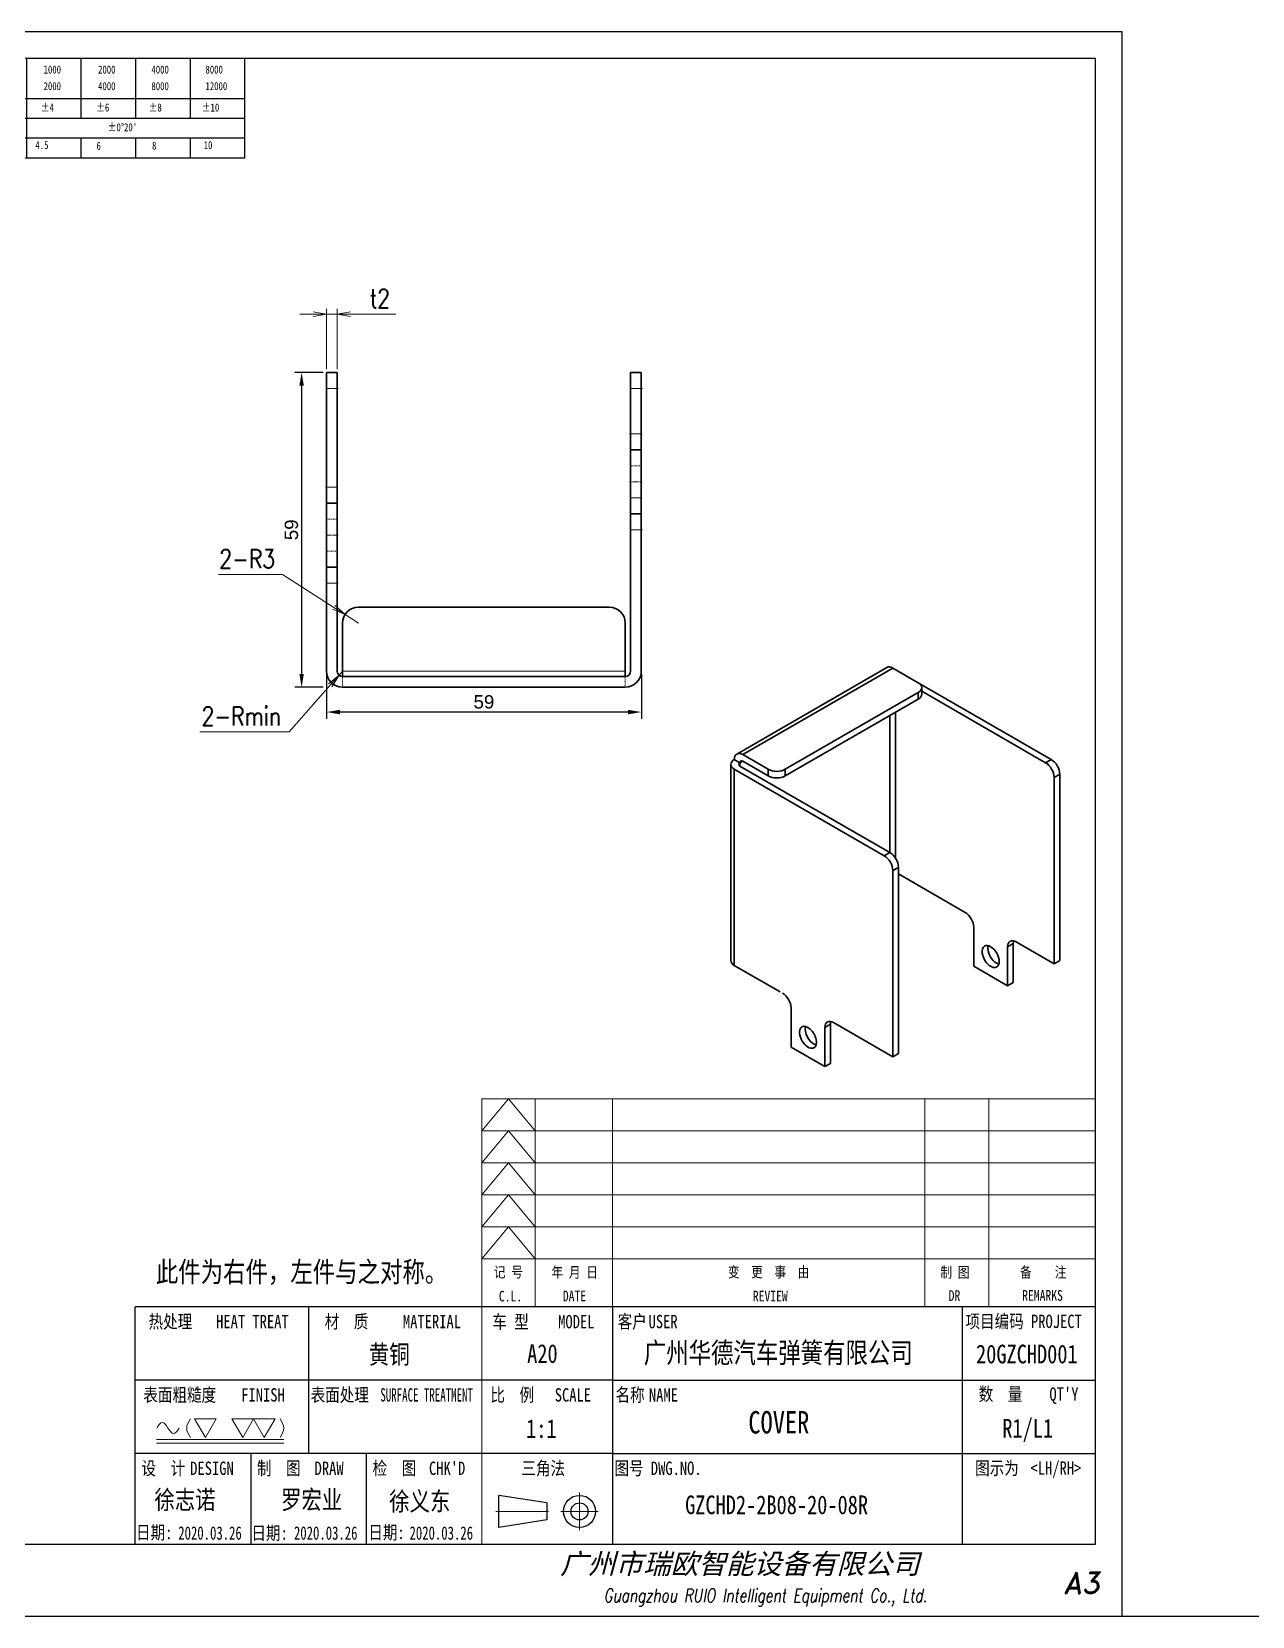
# Model space of a CAD drawing. Header units: millimetres. Extents: x 1201 to 11615, y -7347 to 2683.
# Drawn here: x 10251.7 to 10480.5, y 1515.7 to 1812.7 of the extents above; entities that cross this region are included whole.
import ezdxf
from ezdxf.enums import TextEntityAlignment as Align

# ---------------------------------------------------------------- set-up
doc = ezdxf.new("R2010")
doc.units = ezdxf.units.MM
for name, pattern in [('AM_ISO02W050x2', [3.75, 3, -0.75]), ('AM_ISO08W050x2', [9, 6, -0.75, 1.5, -0.75]), ('CENTER', [2, 1.25, -0.25, 0.25, -0.25])]:
    doc.linetypes.add(name, pattern=pattern)
for name, color, linetype, lineweight in [('CENTER', 2, 'AM_ISO08W050x2', 15), ('DIM', 3, 'Continuous', 20), ('DRAWING', 7, 'Continuous', 35), ('HIDDEN', 1, 'AM_ISO02W050x2', 18), ('图框', 7, 'Continuous', 15)]:
    doc.layers.add(name, color=color, linetype=linetype, lineweight=lineweight)
doc.layers.add('图\\M+19E79\\M+195B6\\M+18E9A', color=7, linetype='Continuous')
doc.styles.add('DIM', font='romans.shx', dxfattribs={"width": 0.8, "bigfont": 'bigfont.shx'})
doc.styles.get("Standard").update_dxf_attribs({"font": 'arial.ttf'})
doc.styles.add('STYLE1', font='')
doc.styles.add('国标', font='simfang.ttf', dxfattribs={"width": 0.8})
doc.styles.add('标题\\M+18E9A', font='romand.shx', dxfattribs={"oblique": 10, "bigfont": 'bigfont.shx'})
doc.styles.get('STYLE1').set_extended_font_data('SimSun')
doc.dimstyles.new('ISO-25', dxfattribs={"dimtxt": 2.5, "dimasz": 2.5, "dimexe": 1.25, "dimexo": 0.625, "dimtad": 1, "dimtxsty": 'Standard', "dimcen": 2.5, "dimadec": 0, "dimazin": 0, "dimtfac": 1, "dimtmove": 0, "dimatfit": 3, "dimfxl": 0, "dimarcsym": 0})
doc.dimstyles.new('YH 1-1$0', dxfattribs={"dimtxt": 3.5, "dimasz": 2.5, "dimexe": 1, "dimexo": 0.625, "dimgap": 1.2, "dimtad": 1, "dimzin": 9, "dimdsep": 46, "dimtxsty": 'DIM', "dimblk": 'OPEN', "dimcen": 0, "dimclrd": 8, "dimclre": 8, "dimclrt": 2, "dimazin": 2, "dimtfac": 0.5, "dimtmove": 0, "dimatfit": 3, "dimldrblk": 'OPEN', "dimfxl": 0, "dimtolj": 1, "dimlwd": 13, "dimlwe": 13, "dimarcsym": 0})
doc.dimstyles.new('YH 1-1$4', dxfattribs={"dimtxt": 3.5, "dimasz": 2.5, "dimexe": 1, "dimexo": 0.625, "dimgap": 1.2, "dimtad": 1, "dimtoh": 1, "dimzin": 9, "dimdsep": 46, "dimtxsty": 'DIM', "dimblk": 'OPEN', "dimcen": 0, "dimclrd": 8, "dimclre": 8, "dimclrt": 2, "dimazin": 2, "dimtfac": 0.5, "dimtmove": 0, "dimatfit": 3, "dimldrblk": 'OPEN', "dimfxl": 0, "dimtolj": 1, "dimlwd": 13, "dimlwe": 13, "dimarcsym": 0})

# ---------------------------------------------------------------- blocks, each defined once
blk = doc.blocks.new('GZDEH零件A3图框V01版')
at = {"color": 1, "linetype": 'CENTER', "lineweight": 5, "ltscale": 16.256}
for p, q in [((3175.79, -1823.28), (3175.79, -1830.32)), ((3179.31, -1826.8), (3172.27, -1826.8))]:
    blk.add_line(p, q, dxfattribs=at)
at = {"color": 2, "linetype": 'ByBlock', "lineweight": 30}
for p, q in [((3169.66, -1825.2), (3160.66, -1823.8)), ((3160.66, -1829.8), (3160.66, -1823.8)), ((3169.66, -1825.2), (3169.66, -1828.4)), ((3169.66, -1828.4), (3160.66, -1829.8))]:
    blk.add_line(p, q, dxfattribs=at)
at = {"color": 1, "linetype": 'CENTER', "lineweight": 5, "ltscale": 9.144}
blk.add_line((3169.96, -1826.8), (3160.14, -1826.8), dxfattribs=at)
at = {"color": 2, "linetype": 'ByBlock', "lineweight": 30}
for radius in [3, 1.6]:
    blk.add_circle((3175.79, -1826.8), radius, dxfattribs=at)
at = {"layer": 'Defpoints', "linetype": 'Continuous'}
for p, q in [((2857.49, -1549.46), (2857.49, -1846.46)), ((3277.49, -1549.46), (2857.49, -1549.46)), ((3277.49, -1846.46), (3277.49, -1549.46)), ((2857.49, -1846.46), (3277.49, -1846.46))]:
    blk.add_line(p, q, dxfattribs=at)
at = {"layer": '图\\M+19E79\\M+195B6\\M+18E9A', "linetype": 'Continuous', "lineweight": 30}
for p, q in [((2882.49, -1554.46), (2882.49, -1832.96)), ((3272.49, -1554.46), (2882.49, -1554.46)), ((3272.49, -1832.96), (3272.49, -1554.46)), ((2882.49, -1832.96), (3272.49, -1832.96))]:
    blk.add_line(p, q, dxfattribs=at)
at = {"layer": '图\\M+19E79\\M+195B6\\M+18E9A', "color": 9}
for p, q in [((2882.49, -1554.46), (2899.37, -1562.92)), ((2899.37, -1581.67), (2899.37, -1554.46)), ((2990.09, -1581.67), (2990.09, -1554.46)), ((2996.09, -1573.08), (2996.09, -1554.46)), ((3021.09, -1561.98), (3021.09, -1554.46)), ((3031.31, -1561.98), (3031.31, -1554.46)), ((3041.53, -1561.98), (3041.53, -1554.46)), ((3051.75, -1561.98), (3051.75, -1554.46)), ((3061.98, -1561.98), (3061.98, -1554.46)), ((3072.2, -1561.98), (3072.2, -1554.46)), ((3082.42, -1561.98), (3082.42, -1554.46)), ((3092.64, -1561.98), (3092.64, -1554.46)), ((3102.86, -1561.98), (3102.86, -1554.46)), ((3113.09, -1573.08), (3113.09, -1554.46)), ((2899.37, -1558.24), (2990.09, -1558.24)), ((2909.45, -1574.17), (2909.45, -1558.24)), ((2919.53, -1574.17), (2919.53, -1558.24)), ((2929.61, -1574.17), (2929.61, -1558.24)), ((2939.69, -1577.92), (2939.69, -1558.24)), ((2952.29, -1581.67), (2952.29, -1558.24)), ((2964.89, -1581.67), (2964.89, -1558.24)), ((2977.49, -1581.67), (2977.49, -1558.24)), ((2996.09, -1561.98), (3113.09, -1561.98)), ((3021.09, -1573.08), (3021.09, -1561.98)), ((3041.53, -1565.68), (3041.53, -1561.98)), ((3061.98, -1573.08), (3061.98, -1561.98)), ((3072.2, -1573.08), (3072.2, -1561.98)), ((3082.42, -1565.68), (3082.42, -1561.98)), ((3092.64, -1565.68), (3092.64, -1561.98)), ((3102.86, -1565.68), (3102.86, -1561.98)), ((2882.49, -1562.92), (2990.09, -1562.92)), ((2882.49, -1566.67), (2990.09, -1566.67)), ((2996.09, -1565.68), (3113.09, -1565.68)), ((3015.75, -1568.51), (3018.15, -1566.66)), ((2882.49, -1570.42), (2990.09, -1570.42)), ((2886.92, -1574.12), (2886.92, -1570.42)), ((2893.91, -1574.12), (2893.91, -1570.42)), ((2996.09, -1569.38), (3113.09, -1569.38)), ((3004.42, -1573.08), (3004.42, -1569.38)), ((3006.97, -1572.12), (3007.45, -1570.33)), ((3007.45, -1570.33), (3009.86, -1570.33)), ((3009.39, -1572.12), (3009.86, -1570.33)), ((3012.75, -1573.08), (3012.75, -1569.38)), ((3015.75, -1568.51), (3018.15, -1568.51)), ((3015.81, -1572.12), (3017.15, -1570.26)), ((3016.89, -1572.12), (3018.23, -1570.26)), ((3051.75, -1573.08), (3051.75, -1569.38)), ((3082.42, -1573.08), (3082.42, -1569.48)), ((3092.64, -1573.08), (3092.64, -1569.38)), ((3102.86, -1573.08), (3102.86, -1569.38)), ((2883.43, -1572.27), (2885.49, -1572.27)), ((2888.59, -1573.16), (2889.07, -1571.37)), ((2888.59, -1573.16), (2891, -1573.16)), ((2889.07, -1571.37), (2891.48, -1571.37)), ((2891, -1573.16), (2891.48, -1571.37)), ((2895.52, -1573.16), (2896.85, -1571.3)), ((2896.6, -1573.16), (2897.94, -1571.3)), ((2990.09, -1573.08), (3113.09, -1573.08)), ((2999.26, -1571.23), (3001.32, -1571.23)), ((3006.97, -1572.12), (3009.39, -1572.12)), ((3012.75, -1573.33), (3012.75, -1573.08)), ((2882.49, -1574.17), (2990.09, -1574.17)), ((2895.42, -1577.05), (2897.81, -1577.05)), ((2896.58, -1577.05), (2896.58, -1575.28)), ((2882.49, -1577.92), (2990.09, -1577.92)), ((2894.79, -1579.77), (2897.77, -1579.77)), ((2895.57, -1579.17), (2896.92, -1579.17)), ((2882.49, -1581.67), (2990.09, -1581.67)), ((2895.57, -1580.37), (2896.93, -1580.37)), ((3272.49, -1788.46), (3092.49, -1788.46)), ((3124.99, -1788.46), (3124.99, -1815.96)), ((3181.99, -1788.46), (3181.99, -1832.96)), ((3247.49, -1788.46), (3247.49, -1832.96)), ((3181.99, -1802.21), (3092.49, -1802.21)), ((3181.99, -1802.21), (3272.49, -1802.21)), ((3181.99, -1815.96), (3092.49, -1815.96)), ((3114.17, -1815.96), (3114.17, -1832.96)), ((3114.17, -1815.96), (3114.17, -1832.96)), ((3135.83, -1815.96), (3135.83, -1832.96)), ((3135.83, -1815.96), (3135.83, -1832.96)), ((3181.99, -1815.96), (3272.49, -1815.96))]:
    blk.add_line(p, q, dxfattribs=at)
at = {"layer": '图\\M+19E79\\M+195B6\\M+18E9A', "color": 7}
blk.add_line((3272.49, -1788.46), (3092.49, -1788.46), dxfattribs=at)
at = {"layer": '图\\M+19E79\\M+195B6\\M+18E9A', "color": 9, "linetype": 'Continuous'}
blk.add_line((3092.49, -1832.96), (3092.49, -1788.46), dxfattribs=at)
at = {"layer": '图框', "color": 7}
for p, q in [((3157.49, -1749.46), (3272.49, -1749.46)), ((3157.49, -1832.96), (3157.49, -1749.46))]:
    blk.add_line(p, q, dxfattribs=at)
at = {"layer": '图框', "color": 9}
for p, q in [((3157.49, -1755.46), (3162.49, -1749.46)), ((3162.49, -1749.46), (3167.49, -1755.46)), ((3167.49, -1788.46), (3167.49, -1749.46)), ((3240.49, -1788.46), (3240.49, -1749.46)), ((3252.49, -1749.46), (3252.49, -1788.46)), ((3157.49, -1755.46), (3272.49, -1755.46)), ((3157.49, -1761.46), (3162.49, -1755.46)), ((3162.49, -1755.46), (3167.49, -1761.46)), ((3157.49, -1761.46), (3272.49, -1761.46)), ((3157.49, -1767.46), (3162.49, -1761.46)), ((3162.49, -1761.46), (3167.49, -1767.46)), ((3157.49, -1767.46), (3272.49, -1767.46)), ((3157.49, -1773.46), (3162.49, -1767.46)), ((3162.49, -1767.46), (3167.49, -1773.46)), ((3157.49, -1773.46), (3272.49, -1773.46)), ((3157.49, -1779.46), (3162.49, -1773.46)), ((3162.49, -1773.46), (3167.49, -1779.46)), ((3157.49, -1779.46), (3272.49, -1779.46))]:
    blk.add_line(p, q, dxfattribs=at)
at = {"layer": '图框', "color": 9, "linetype": 'Continuous'}
blk.add_line((3181.99, -1749.46), (3181.99, -1832.96), dxfattribs=at)
at = {"layer": '图\\M+19E79\\M+195B6\\M+18E9A', "color": 9, "style": '国标'}
for s, height, width, p in [('基本尺寸', 2, 0.8, (2890.33, -1557.58)), ('未注公差尺寸的极限偏差', 2, 0.8, (2925.81, -1557.44)), ('<GB/T1804>', 2, 0.8, (2975.78, -1557.27)), ('以上', 1.5, 0.8, (3016.64, -1557.33)), ('0.5', 1.5, 0.8, (3025.49, -1557.3)), ('6', 1.5, 0.8, (3036.45, -1557.34)), ('30', 1.5, 0.8, (3045.69, -1557.31)), ('120', 1.5, 0.8, (3055.91, -1557.31)), ('400', 1.5, 0.8, (3065.46, -1557.31)), ('1000', 1.5, 0.8, (3075.36, -1557.31)), ('2000', 1.5, 0.8, (3085.57, -1557.31)), ('4000', 1.5, 0.8, (3095.57, -1557.31)), ('8000', 1.5, 0.8, (3105.7, -1557.31)), ('30', 1.2, 0.8, (2930.04, -1560.11)), ('基本尺寸', 2, 0.8, (3000.6, -1559.1)), ('以下', 1.5, 0.8, (3016.58, -1560.43)), ('6', 1.5, 0.8, (3025.49, -1560.38)), ('30', 1.5, 0.8, (3036.31, -1560.39)), ('120', 1.5, 0.8, (3045.69, -1560.41)), ('400', 1.5, 0.8, (3055.91, -1560.41)), ('1000', 1.5, 0.8, (3065.46, -1560.41)), ('2000', 1.5, 0.8, (3075.36, -1560.41)), ('4000', 1.5, 0.8, (3085.57, -1560.41)), ('8000', 1.5, 0.8, (3095.57, -1560.41)), ('12000', 1.5, 0.8, (3105.7, -1560.41)), ('金   属', 2, 0.8, (2886.82, -1565.98)), ('±0.1', 1.5, 0.8, (2901.27, -1566.23)), ('±0.1', 1.5, 0.8, (2911.35, -1566.23)), ('±0.2', 1.5, 0.8, (2921.43, -1566.23)), ('±0.3', 1.5, 0.8, (2931.51, -1566.23)), ('±0.5', 1.5, 0.8, (2941.59, -1566.23)), ('±0.8', 1.5, 0.8, (2954.19, -1566.23)), ('±1.2', 1.5, 0.8, (2967.51, -1566.23)), ('±2', 1.5, 0.8, (2981.58, -1566.23)), ('偏    差', 2, 0.8, (3000.6, -1565.04)), ('±1', 1.5, 0.8, (3029.16, -1564.42)), ('±2', 1.5, 0.8, (3049.61, -1564.42)), ('±3', 1.5, 0.8, (3065.3, -1564.42)), ('±4', 1.5, 0.8, (3074.85, -1564.42)), ('±6', 1.5, 0.8, (3085.22, -1564.42)), ('±8', 1.5, 0.8, (3095.06, -1564.42)), ('±10', 1.5, 0.8, (3105.02, -1564.42)), ('非 金 属', 2, 0.8, (2886.02, -1569.65)), ('±0.3', 1.5, 0.8, (2921.43, -1569.77)), ('±0.4', 1.5, 0.8, (2931.51, -1569.71)), ('±0.6', 1.5, 0.8, (2941.59, -1569.71)), ('±0.9', 1.5, 0.8, (2954.19, -1569.68)), ('±1.3', 1.5, 0.8, (2967.51, -1569.62)), ('±2.5', 1.5, 0.8, (2981.58, -1569.61)), ('角    度', 2, 0.8, (3000.6, -1568.74)), ("±0%%D45'", 1.5, 0.8, (3037.06, -1568.12)), ("±0%%D30'", 1.5, 0.8, (3062.98, -1568.12)), ("±0%%D20'", 1.5, 0.8, (3087.38, -1568.12)), ('---', 1.5, 0.8, (2901.27, -1569.65)), ('±0.2', 1.5, 0.8, (2911.35, -1569.92)), ('1', 1.5, 0.8, (3034.69, -1571.43)), ('1.5', 1.5, 0.8, (3053.59, -1571.46)), ('3', 1.5, 0.8, (3065.05, -1571.53)), ('4.5', 1.5, 0.8, (3073.82, -1571.46)), ('6', 1.5, 0.8, (3085.28, -1571.6)), ('8', 1.5, 0.8, (3095.68, -1571.56)), ('10', 1.5, 0.8, (3105.36, -1571.47)), ('0.1', 1.5, 0.8, (2921.43, -1573.34)), ('0.2', 1.5, 0.8, (2931.51, -1573.33)), ('0.4', 1.5, 0.8, (2941.59, -1573.33)), ('0.6', 1.5, 0.8, (2954.19, -1573.35)), ('0.8', 1.5, 0.8, (2967.51, -1573.33)), ('1.5', 1.5, 0.8, (2981.58, -1573.34)), ('0.6', 1.5, 0.8, (2941.59, -1577.14)), ('0.8', 1.5, 0.8, (2954.19, -1577.17)), ('1', 1.5, 0.8, (2967.51, -1577.12)), ('2', 1.5, 0.8, (2981.58, -1577.26)), ('0.8', 1.5, 0.8, (2954.19, -1580.87)), ('1', 1.5, 0.8, (2967.59, -1580.86)), ('2', 1.5, 0.8, (2981.62, -1580.89)), ('热处理', 2.5, 0.8, (3095.03, -1792.46)), ('材  质', 2.5, 0.8, (3128.04, -1792.46)), ('项目编码 PROJECT', 2.5, 0.8, (3248.13, -1792.43)), ('表面粗糙度', 2.5, 0.8, (3094.05, -1806.21)), ('表面处理', 2.5, 0.8, (3125.41, -1806.21)), ('SURFACE TREATMENT', 2.5, 0.6, (3138.47, -1806.21)), ('比  例\u3000', 2.5, 0.8, (3159.1, -1806.21)), ('SCALE', 2.5, 0.8, (3171.15, -1806.21)), ('名称\u3000', 2.5, 0.8, (3182.54, -1806.21)), ('NAME', 2.5, 0.8, (3188.8, -1806.21)), ('数  量', 2.5, 0.8, (3250.61, -1806.05)), ("QT'Y ", 2.5, 0.8, (3263.86, -1806.05)), (' DESIGN', 2.5, 0.8, (3101.47, -1819.96)), (' DRAW', 2.5, 0.8, (3124.78, -1819.96)), ("CHK'D", 2.5, 0.8, (3147.58, -1819.96)), ('三角法', 2.5, 0.8, (3164.9, -1819.96)), ('图号', 2.5, 0.8, (3182.36, -1819.96)), ('DWG.NO.', 2.5, 0.8, (3189.16, -1819.96)), ('图示为', 2.5, 0.8, (3249.94, -1819.93)), ('<LH/RH>', 2.5, 0.8, (3260.31, -1819.93))]:
    blk.add_text(s, height=height, dxfattribs=dict(at, width=width)).set_placement(p)
at = {"layer": '图\\M+19E79\\M+195B6\\M+18E9A', "color": 9, "lineweight": 15, "style": '国标', "width": 0.8}
for s, p in [('(单位mm)', (2952.44, -1557.27)), ('0.5', (2900.03, -1560.11)), ('以上', (2902.64, -1560.16)), ('3', (2909.88, -1560.11)), ('以上', (2911.25, -1560.16)), ('10', (2919.96, -1560.11)), ('以上', (2922.09, -1560.16)), ('以上', (2932.02, -1560.16)), ('120', (2939.88, -1560.11)), ('以上', (2943.21, -1560.16)), ('400', (2952.52, -1560.11)), ('以上', (2955.68, -1560.16)), ('1000', (2965.12, -1560.11)), ('以上', (2969.16, -1560.16)), ('2000', (2977.72, -1560.11)), ('以上', (2981.8, -1560.16)), ('(单位mm)', (3010.27, -1559.51)), ('3', (2904.73, -1562.41)), ('以下', (2906.1, -1562.46)), ('10', (2914.19, -1562.54)), ('以下', (2916.18, -1562.59)), ('30', (2924.27, -1562.54)), ('以下', (2926.26, -1562.59)), ('120', (2933.26, -1562.54)), ('以下', (2936.34, -1562.59)), ('400', (2945.7, -1562.54)), ('以下', (2948.94, -1562.59)), ('1000', (2957.41, -1562.54)), ('以下', (2961.54, -1562.59)), ('2000', (2969.99, -1562.54)), ('以下', (2974.14, -1562.59)), ('4000', (2982.59, -1562.54)), ('以下', (2986.74, -1562.59))]:
    blk.add_text(s, height=1.2, dxfattribs=at).set_placement(p)
at = {"layer": '图\\M+19E79\\M+195B6\\M+18E9A', "color": 9, "lineweight": 13, "style": '国标'}
blk.add_text('0.6', height=1.5, dxfattribs=at).set_placement((2918.05, -1580.85))
at = {"layer": '图\\M+19E79\\M+195B6\\M+18E9A', "color": 9, "style": '国标', "width": 0.8}
for s, p in [('HEAT TREAT', (3114.49, -1792.46)), ('MATERIAL', (3148.14, -1792.46)), ('客户', (3185.68, -1792.46)), ('USER', (3191.46, -1792.46)), ('FINISH', (3116.48, -1806.21)), ('设  计', (3097.79, -1819.96)), ('制  图', (3119.43, -1819.96)), ('检  图', (3141.11, -1819.96)), ('日期:', (3096.09, -1832)), ('日期:', (3117.71, -1832.1)), ('日期:', (3139.62, -1832))]:
    blk.add_text(s, height=2.5, dxfattribs=at).set_placement(p, align=Align.CENTER)
for s, p in [('车 型', (3162.87, -1791.2)), ('MODEL', (3175.2, -1791.24))]:
    blk.add_text(s, height=2.5, dxfattribs=at).set_placement(p, align=Align.MIDDLE)
at = {"layer": '图\\M+19E79\\M+195B6\\M+18E9A', "color": 7, "lineweight": -3, "style": 'STYLE1', "oblique": 15}
blk.add_text('广州市瑞欧智能设备有限公司', height=3.8, dxfattribs=at).set_placement((3172.16, -1838.51))
at = {"layer": '图\\M+19E79\\M+195B6\\M+18E9A', "color": 7, "style": '标题\\M+18E9A', "oblique": 10}
blk.add_text('A3', height=4, dxfattribs=at).set_placement((3269.91, -1840.2), align=Align.MIDDLE)
at = {"layer": '图\\M+19E79\\M+195B6\\M+18E9A', "color": 7, "style": '标题\\M+18E9A', "oblique": 10, "width": 0.75}
blk.add_text('Guangzhou RUIO Intelligent Equipment Co., Ltd. ', height=2.5, dxfattribs=at).set_placement((3211.26, -1842.9), align=Align.MIDDLE)
at = {"layer": '图\\M+19E79\\M+195B6\\M+18E9A', "color": 9, "insert": (2992.39, -1558.41), "char_height": 2, "width": 3.1877, "attachment_point": 1, "style": '国标'}
blk.add_mtext('焊\\P接\\P件', dxfattribs=at)
at = {"layer": '图\\M+19E79\\M+195B6\\M+18E9A', "color": 9, "insert": (2911.51, -1573.37), "char_height": 1.5, "attachment_point": 7, "style": '国标'}
blk.add_mtext_dynamic_manual_height_columns('0.05', width=5.1982, gutter_width=12.5, heights=[0], dxfattribs=at)
at = {"layer": '图框', "color": 9, "style": '国标', "width": 0.8}
for s, p in [('记 号', (3162.47, -1782.94)), ('年 月 日', (3174.9, -1782.98)), ('变  更  事  由', (3211.24, -1782.93)), ('C.L.', (3162.86, -1787.45)), ('DATE', (3174.85, -1787.42)), ('REVIEW', (3211.55, -1787.45))]:
    blk.add_text(s, height=2, dxfattribs=at).set_placement(p, align=Align.CENTER)
for s, p in [('制 图', (3246.15, -1781.95)), ('备    注', (3262.68, -1781.92)), ('DR', (3246.06, -1786.34)), ('REMARKS', (3262.57, -1786.32))]:
    blk.add_text(s, height=2, dxfattribs=at).set_placement(p, align=Align.MIDDLE)
blk = doc.blocks.new('FINISH_012')
at = {"layer": 'DIM'}
for p, q in [((-16.94, -5), (-14.06, -5)), ((-15.5, -7.5), (-16.94, -5)), ((-14.06, -5), (-15.5, -7.5)), ((-11.94, -5), (-9.06, -5)), ((-10.5, -7.5), (-11.94, -5)), ((-9.06, -5), (-10.5, -7.5)), ((-7.61, -7.5), (-9.06, -5)), ((-9.06, -5), (-6.17, -5)), ((-6.17, -5), (-7.61, -7.5)), ((-22.04, -7.78), (-5, -7.78)), ((-22.04, -8.28), (-5, -8.28))]:
    blk.add_line(p, q, dxfattribs=at)
for points in [[(-22, -6.25), (-21.25, -5.5), (-20.5, -6.25), (-19.75, -7), (-19, -6.25)], [(-17.5, -5), (-18, -6.25), (-17.5, -7.5)], [(-5.5, -5), (-5, -6.25), (-5.5, -7.5)]]:
    blk.add_spline(points, degree=3, dxfattribs=at)
blk = doc.blocks.new('_Open')
at = {"color": 0, "linetype": 'ByBlock', "lineweight": -2}
for p, q in [((-1, 0.17), (0, 0)), ((-1, -0.17), (0, 0)), ((0, 0), (-1, 0))]:
    blk.add_line(p, q, dxfattribs=at)
blk = doc.blocks.new('*D377')
at = {"layer": 'Defpoints', "color": 0, "ltscale": 2, "transparency": 16777216}
for p in [(10309.3, 1692.04), (10309.96, 1692.79)]:
    blk.add_point(p, dxfattribs=at)
at = {"layer": 'DIM', "color": 8, "lineweight": 13, "ltscale": 2, "transparency": 16777216}
for p, q in [((10299.99, 1681.41), (10307.65, 1690.16)), ((10309.96, 1692.79), (10309.3, 1692.04)), ((10283.19, 1681.41), (10299.99, 1681.41))]:
    blk.add_line(p, q, dxfattribs=at)
at = {"layer": 'DIM', "color": 8, "lineweight": 13, "ltscale": 2, "transparency": 16777216, "xscale": 2.5, "yscale": 2.5, "zscale": 2.5, "rotation": 48.80047480969879}
blk.add_blockref('_Open', (10309.3, 1692.04), dxfattribs=at)
at = {"layer": 'DIM', "color": 2, "ltscale": 2, "transparency": 16777216, "insert": (10290.99, 1684.36), "char_height": 3.5, "attachment_point": 5, "style": 'DIM'}
blk.add_mtext('\\A1;{\\Fromans,bigfont|c134;2-Rmin}', dxfattribs=at)
blk = doc.blocks.new('*D378')
at = {"layer": 'Defpoints', "color": 0, "ltscale": 2, "transparency": 16777216}
for p in [(10310.43, 1703.41), (10312.96, 1701.79)]:
    blk.add_point(p, dxfattribs=at)
at = {"layer": 'DIM', "color": 8, "lineweight": 13, "ltscale": 2, "transparency": 16777216}
for p, q in [((10286.7, 1710.89), (10298.7, 1710.89)), ((10298.7, 1710.89), (10308.32, 1704.75)), ((10312.96, 1701.79), (10310.43, 1703.41))]:
    blk.add_line(p, q, dxfattribs=at)
at = {"layer": 'DIM', "color": 8, "lineweight": 13, "ltscale": 2, "transparency": 16777216, "xscale": 2.5, "yscale": 2.5, "zscale": 2.5, "rotation": 327.4584209046726}
blk.add_blockref('_Open', (10310.43, 1703.41), dxfattribs=at)
at = {"layer": 'DIM', "color": 2, "ltscale": 2, "transparency": 16777216, "insert": (10292.1, 1713.84), "char_height": 3.5, "attachment_point": 5, "style": 'DIM'}
blk.add_mtext('\\A1;{\\Fromans,bigfont|c134;2-}R3', dxfattribs=at)
blk = doc.blocks.new('*D379')
at = {"layer": 'Defpoints', "color": 0, "ltscale": 2, "transparency": 16777216}
for p in [(10308.96, 1759.69), (10306.96, 1748.79), (10308.96, 1748.79)]:
    blk.add_point(p, dxfattribs=at)
at = {"layer": 'DIM', "color": 8, "lineweight": 13, "ltscale": 2, "transparency": 16777216}
for p, q in [((10304.46, 1759.69), (10301.96, 1759.69)), ((10306.96, 1749.42), (10306.96, 1760.69)), ((10306.96, 1759.69), (10308.96, 1759.69)), ((10308.96, 1749.42), (10308.96, 1760.69)), ((10311.46, 1759.69), (10319.96, 1759.69))]:
    blk.add_line(p, q, dxfattribs=at)
at = {"layer": 'DIM', "color": 8, "lineweight": 13, "ltscale": 2, "transparency": 16777216, "xscale": 2.5, "yscale": 2.5, "zscale": 2.5}
blk.add_blockref('_Open', (10306.96, 1759.69), dxfattribs=at)
at = {"layer": 'DIM', "color": 8, "lineweight": 13, "ltscale": 2, "transparency": 16777216, "xscale": 2.5, "yscale": 2.5, "zscale": 2.5, "rotation": 180}
blk.add_blockref('_Open', (10308.96, 1759.69), dxfattribs=at)
at = {"layer": 'DIM', "color": 2, "ltscale": 2, "transparency": 16777216, "insert": (10316.96, 1762.64), "char_height": 3.5, "attachment_point": 5, "style": 'DIM'}
blk.add_mtext('\\A1;t2', dxfattribs=at)
blk = doc.blocks.new('srydfthydtyeyt')
at = {"layer": 'DRAWING', "lineweight": 35}
for p, q in [((9.94, 41.1), (-18.16, 24.88)), ((-17.04, 24.76), (11.07, 40.99)), ((11.07, 40.99), (15.84, 38.24)), ((-9.08, 22.01), (15.84, 36.4)), ((15.84, 36.4), (15.84, 35.17)), ((40.77, 23.85), (15.85, 38.23)), ((16.5, 37.32), (16.5, 36.09)), ((39.71, 23.23), (16.5, 36.63)), ((-9.08, 20.78), (15.84, 35.17)), ((11.6, 5.31), (11.6, 32.73)), ((10.54, 32.11), (10.54, 6.39)), ((-18.63, 23.85), (-17.57, 23.23)), ((-17.04, 24.76), (-12.27, 22.01)), ((39.71, 23.23), (40.77, 23.85)), ((-19.29, 22.93), (-19.29, -13.82)), ((9.48, 5.78), (-18.63, 22.01)), ((-18.63, -14.73), (-18.63, 22.01)), ((-17.57, 23.23), (-17.04, 23.54)), ((-17.57, 22.62), (-17.57, 23.23)), ((10.54, 6.39), (-17.57, 22.62)), ((-17.04, 23.54), (-12.27, 20.78)), ((-12.27, 22.01), (-12.27, 20.78)), ((-9.08, 20.78), (-9.08, 22.01)), ((41.3, 20.48), (42.36, 21.09)), ((42.36, 21.09), (42.36, -13.81)), ((41.3, 20.48), (41.3, -14.43)), ((9.48, 5.78), (10.54, 6.39)), ((11.07, 3.03), (12.13, 3.64)), ((11.07, 3.03), (11.07, -31.88)), ((12.13, 3.64), (12.13, -31.27)), ((12.13, 2.41), (24.64, -4.81)), ((26.23, -7.56), (26.23, -14.91)), ((33.65, -10.63), (32.59, -11.24)), ((32.59, -11.24), (32.59, -18.59)), ((33.65, -10.63), (33.65, -17.97)), ((34.05, -10.24), (41.3, -14.43)), ((-10.05, -19.69), (-18.63, -14.73)), ((42.36, -13.81), (41.3, -14.43)), ((26.23, -14.91), (32.59, -18.59)), ((32.59, -18.59), (33.65, -17.97)), ((-8.01, -22.7), (-8.01, -30.05)), ((-0.59, -25.76), (-1.65, -26.38)), ((-1.65, -26.38), (-1.65, -33.72)), ((-0.59, -25.76), (-0.59, -33.11)), ((11.07, -31.88), (-0.06, -25.46)), ((-8.01, -30.05), (-1.65, -33.72)), ((12.13, -31.27), (11.07, -31.88)), ((-1.65, -33.72), (-0.59, -33.11))]:
    blk.add_line(p, q, dxfattribs=at)
blk.add_arc((-3.68, -26.66), 1.68, 163.6239, 180.7316, dxfattribs=at)
for centre, major_axis, ratio, start_param, end_param in [((11.07, 39.16), (-1.13, 1.95), 0.577353, 5.497785, 6.283183), ((14.25, 37.32), (-2.25, 0), 0.57735, 3.141598, 3.926996), ((14.25, 37.32), (-2.25, 0), 0.57735, 2.3562, 3.141598), ((14.25, 36.09), (2.25, 0), 0.57735, 5.497792, 6.28319), ((-17.04, 22.93), (-2.25, 0), 0.57735, 5.497792, 6.28319), ((-17.04, 22.93), (1.13, -1.95), 0.577353, 3.141591, 3.926989), ((-17.04, 22.93), (1.13, -1.95), 0.577353, 2.356192, 3.141591), ((40.77, 22.01), (1.13, -1.95), 0.577353, 0.785396, 2.356192), ((-17.04, 22.93), (-2.25, 0), 0.57735, 0.000005, 0.785403), ((-17.04, 22.93), (0.75, 0), 0.57735, 2.3562, 3.141598), ((-17.04, 22.93), (0.75, 0), 0.57735, 3.141598, 3.926996), ((-17.04, 22.93), (-0.375, 0.65), 0.577353, 6.283183, 7.068581), ((-17.04, 22.93), (-0.375, 0.65), 0.577353, 5.497785, 6.283183), ((-10.68, 22.93), (-2.25, 0), 0.57735, 0.785403, 2.3562), ((39.71, 21.4), (-1.13, 1.95), 0.577353, 3.926989, 5.497785), ((-10.68, 21.7), (2.25, 0), 0.57735, 3.926996, 5.497792), ((10.54, 4.56), (1.13, -1.95), 0.577353, 0.785396, 2.356192), ((9.48, 3.94), (-1.13, 1.95), 0.577353, 3.926989, 5.497785), ((24.64, -6.65), (1.13, -1.95), 0.577353, 0.785396, 2.356192), ((29.41, -13.08), (1.13, -1.95), 0.577353, 3.141503, 4.997785), ((29.41, -13.08), (1.13, -1.95), 0.577353, 6.283096, 9.424688), ((30.47, -12.46), (-1.13, 1.95), 0.577353, 0.490879, 0.785396), ((30.47, -12.46), (-1.13, 1.95), 0.577353, 0.785396, 2.650715), ((34.18, -12.16), (1.13, -1.95), 0.577353, 3.141591, 3.926989), ((34.18, -12.16), (1.13, -1.95), 0.577353, 2.356192, 3.141591), ((35.24, -11.55), (-1.13, 1.95), 0.577353, 0.490878, 0.785396), ((-17.04, -13.82), (2.25, 0), 0.57735, 3.141598, 3.926996), ((29.41, -13.08), (1.13, -1.95), 0.577353, 4.997785, 6.283096), ((-9.6, -21.78), (1.13, -1.95), 0.577353, 0.785396, 2.356192), ((-4.83, -28.21), (1.13, -1.95), 0.577353, 3.141593, 5.997785), ((-4.83, -28.21), (1.13, -1.95), 0.577353, 6.283185, 9.424778), ((-3.77, -27.6), (-1.13, 1.95), 0.577353, 0.785396, 2.650714), ((-0.06, -27.29), (1.13, -1.95), 0.577353, 3.141591, 3.926989), ((-0.06, -27.29), (1.13, -1.95), 0.577353, 2.356192, 3.141591), ((1, -26.68), (-1.13, 1.95), 0.577353, 0.490878, 0.785396), ((-4.83, -28.21), (1.13, -1.95), 0.577353, 5.997785, 6.283185)]:
    blk.add_ellipse(centre, major_axis=major_axis, ratio=ratio, start_param=start_param, end_param=end_param, dxfattribs=at)
blk = doc.blocks.new('*D398')
at = {"layer": 'Defpoints', "color": 0, "transparency": 16777216}
for p in [(10306.96, 1692.79), (10365.96, 1692.79), (10306.96, 1685.13)]:
    blk.add_point(p, dxfattribs=at)
at = {"layer": 'DIM', "color": 0, "lineweight": -2, "transparency": 16777216}
for p, q in [((10306.96, 1692.17), (10306.96, 1683.88)), ((10365.96, 1692.17), (10365.96, 1683.88)), ((10363.46, 1685.13), (10309.46, 1685.13))]:
    blk.add_line(p, q, dxfattribs=at)
at = {"layer": 'DIM', "color": 0, "transparency": 16777216}
for points in [[(10309.46, 1685.55), (10309.46, 1684.72), (10306.96, 1685.13)], [(10363.46, 1685.55), (10363.46, 1684.72), (10365.96, 1685.13)]]:
    blk.add_solid(points, dxfattribs=at)
at = {"layer": 'DIM', "color": 0, "transparency": 16777216, "insert": (10336.46, 1687.03), "char_height": 2.5, "attachment_point": 5}
blk.add_mtext('59', dxfattribs=at)
blk = doc.blocks.new('*D399')
at = {"layer": 'Defpoints', "color": 0, "transparency": 16777216}
for p in [(10306.96, 1748.79), (10302.29, 1689.79), (10306.96, 1689.79)]:
    blk.add_point(p, dxfattribs=at)
at = {"layer": 'DIM', "color": 0, "lineweight": -2, "transparency": 16777216}
for p, q in [((10306.33, 1748.79), (10301.04, 1748.79)), ((10302.29, 1746.29), (10302.29, 1692.29)), ((10306.33, 1689.79), (10301.04, 1689.79))]:
    blk.add_line(p, q, dxfattribs=at)
at = {"layer": 'DIM', "color": 0, "transparency": 16777216}
for points in [[(10301.87, 1746.29), (10302.71, 1746.29), (10302.29, 1748.79)], [(10301.87, 1692.29), (10302.71, 1692.29), (10302.29, 1689.79)]]:
    blk.add_solid(points, dxfattribs=at)
at = {"layer": 'DIM', "color": 0, "transparency": 16777216, "insert": (10300.39, 1719.29), "char_height": 2.5, "attachment_point": 5, "rotation": 90}
blk.add_mtext('59', dxfattribs=at)

msp = doc.modelspace()

# ---------------------------------------------------------------- linework, layer by layer
at = {"color": 7, "lineweight": 13, "ltscale": 0.05}
for p, q in [((10363.956, 1737.295), (10365.956, 1737.295)), ((10306.956, 1727.295), (10308.956, 1727.295)), ((10365.956, 1719.295), (10363.956, 1719.295)), ((10308.956, 1709.295), (10306.956, 1709.295))]:
    msp.add_line(p, q, dxfattribs=at)
at = {"color": 7, "lineweight": 13}
msp.add_line((10362.956, 1692.795), (10309.956, 1692.795), dxfattribs=at)
msp.add_line((1201.092, 1515.65), (11530.711, 1515.65))
at = {"layer": 'CENTER', "ltscale": 0.060015}
for p, q in [((10309.156, 1745.795), (10306.755, 1745.795)), ((10366.156, 1745.795), (10363.755, 1745.795)), ((10309.156, 1718.295), (10306.755, 1718.295)), ((10366.156, 1719.295), (10363.755, 1719.295)), ((10309.156, 1709.295), (10306.755, 1709.295))]:
    msp.add_line(p, q, dxfattribs=at)
at = {"layer": 'CENTER', "ltscale": 0.06}
for p, q in [((10363.756, 1737.295), (10366.156, 1737.295)), ((10306.756, 1727.295), (10309.156, 1727.295)), ((10363.756, 1728.295), (10366.156, 1728.295))]:
    msp.add_line(p, q, dxfattribs=at)
at = {"layer": 'DRAWING', "lineweight": 35, "ltscale": 0.2875}
for p, q in [((10306.956, 1748.795), (10306.956, 1727.295)), ((10308.956, 1727.295), (10308.956, 1748.795))]:
    msp.add_line(p, q, dxfattribs=at)
at = {"layer": 'DRAWING', "lineweight": 35, "ltscale": 0.05}
for p, q in [((10308.956, 1748.795), (10306.956, 1748.795)), ((10365.956, 1748.795), (10363.956, 1748.795)), ((10363.956, 1734.295), (10365.956, 1734.295)), ((10306.956, 1724.295), (10308.956, 1724.295)), ((10365.956, 1722.295), (10363.956, 1722.295)), ((10308.956, 1712.295), (10306.956, 1712.295))]:
    msp.add_line(p, q, dxfattribs=at)
at = {"layer": 'DRAWING', "lineweight": 35}
for p, q in [((10363.956, 1727.295), (10363.956, 1748.795)), ((10365.956, 1727.295), (10365.956, 1748.795)), ((10306.956, 1719.295), (10306.956, 1692.795)), ((10308.956, 1692.795), (10308.956, 1719.295)), ((10312.956, 1704.795), (10359.956, 1704.795)), ((10309.956, 1691.795), (10362.956, 1691.795)), ((10362.956, 1689.795), (10309.956, 1689.795))]:
    msp.add_line(p, q, dxfattribs=at)
at = {"layer": 'DRAWING', "lineweight": 35, "ltscale": 0.075}
for p, q in [((10363.956, 1734.295), (10363.956, 1737.295)), ((10365.956, 1737.295), (10365.956, 1734.295)), ((10306.956, 1724.295), (10306.956, 1727.295)), ((10308.956, 1727.295), (10308.956, 1724.295)), ((10363.956, 1719.295), (10363.956, 1722.295)), ((10365.956, 1722.295), (10365.956, 1719.295)), ((10306.956, 1709.295), (10306.956, 1712.295)), ((10308.956, 1712.295), (10308.956, 1709.295))]:
    msp.add_line(p, q, dxfattribs=at)
at = {"layer": 'DRAWING', "lineweight": 35, "ltscale": 0.3}
for p, q in [((10363.956, 1722.295), (10363.956, 1734.295)), ((10365.956, 1734.295), (10365.956, 1722.295)), ((10306.956, 1712.295), (10306.956, 1724.295)), ((10308.956, 1724.295), (10308.956, 1712.295))]:
    msp.add_line(p, q, dxfattribs=at)
at = {"layer": 'DRAWING', "lineweight": 35, "ltscale": 0.4125}
for p, q in [((10363.956, 1692.795), (10363.956, 1719.295)), ((10365.956, 1692.795), (10365.956, 1719.295))]:
    msp.add_line(p, q, dxfattribs=at)
at = {"layer": 'DRAWING', "lineweight": 35, "ltscale": 0.225}
for p, q in [((10309.956, 1692.795), (10309.956, 1701.795)), ((10362.956, 1692.795), (10362.956, 1701.795))]:
    msp.add_line(p, q, dxfattribs=at)
at = {"layer": 'DRAWING', "lineweight": 35, "ltscale": 0.025}
for p, q in [((10309.956, 1692.795), (10309.956, 1691.795)), ((10362.956, 1691.795), (10362.956, 1692.795))]:
    msp.add_line(p, q, dxfattribs=at)
at = {"layer": 'DRAWING', "lineweight": 35}
for centre, radius, start, end in [((10312.956, 1701.795), 3, 90, 180), ((10359.956, 1701.795), 3, 0, 90), ((10309.956, 1692.795), 3, 180, 270), ((10309.956, 1692.795), 1, 180, 270), ((10362.956, 1692.795), 3, 270, 0), ((10362.956, 1692.795), 1, 270, 360)]:
    msp.add_arc(centre, radius, start, end, dxfattribs=at)
at = {"layer": 'HIDDEN', "ltscale": 0.05}
for p, q in [((10306.956, 1745.795), (10308.956, 1745.795)), ((10363.956, 1745.795), (10365.956, 1745.795)), ((10365.956, 1731.295), (10363.956, 1731.295)), ((10363.956, 1725.295), (10365.956, 1725.295)), ((10306.956, 1721.295), (10308.956, 1721.295)), ((10308.956, 1715.295), (10306.956, 1715.295)), ((10309.956, 1689.795), (10309.956, 1691.795)), ((10362.956, 1689.795), (10362.956, 1691.795))]:
    msp.add_line(p, q, dxfattribs=at)
at = {"layer": 'HIDDEN'}
msp.add_line((10309.956, 1692.795), (10362.956, 1692.795), dxfattribs=at)

# ---------------------------------------------------------------- block references
at = {"layer": 'DIM'}
msp.add_blockref('srydfthydtyeyt', (10402.015, 1652.388), dxfattribs=at)
at = {"layer": '图\\M+19E79\\M+195B6\\M+18E9A', "xscale": 1.399999999994179, "yscale": 1.400000000001455, "zscale": 1.40000000000009}
msp.add_blockref('FINISH_012', (10305.951, 1559.687), dxfattribs=at)
at = {"layer": '图框'}
msp.add_blockref('GZDEH零件A3图框V01版', (7178.578, 3362.111), dxfattribs=at)

# ---------------------------------------------------------------- texts
at = {"layer": '图\\M+19E79\\M+195B6\\M+18E9A', "color": 3, "style": '国标'}
for s, height, width, p in [('此件为右件，左件与之对称。', 3.85, 0.8, (10274.971, 1578.285)), ('黄铜', 3.5, 0.8, (10314.891, 1562.992)), ('A20', 3.5, 0.8, (10344.564, 1563.146)), ('广州华德汽车弹簧有限公司', 3.85, 0.8, (10366.413, 1563.131)), ('20GZCHD001', 3.5, 0.8, (10428.68, 1563.06)), ('COVER', 4.2, 0.8, (10386.012, 1549.914)), ('1:1', 3.5, 0.8, (10344.369, 1549.083)), ('R1/L1 ', 3.5, 0.8, (10433.598, 1549.156)), ('徐志诺', 3.5, 0.8, (10274.715, 1535.755)), ('罗宏业', 3.5, 0.8, (10298.446, 1535.755)), ('徐义东', 3.5, 0.8, (10318.706, 1535.467)), ('GZCHD2-2B08-20-08R', 3.5, 0.8, (10374.159, 1534.794)), ('2020.03.26', 2.5, 0.7, (10279.176, 1530.015)), ('2020.03.26', 2.5, 0.7, (10300.856, 1530.015)), ('2020.03.26', 2.5, 0.7, (10322.516, 1530.015))]:
    msp.add_text(s, height=height, dxfattribs=dict(at, width=width)).set_placement(p)

# ---------------------------------------------------------------- dimensions: what is measured, and where the dimension line sits
at = {"layer": 'DIM', "ltscale": 2}
dim = msp.add_linear_dim(base=(10308.956, 1759.688), p1=(10306.956, 1748.795), p2=(10308.956, 1748.795), dimstyle='YH 1-1$0', override={"dimpost": 't<>'}, dxfattribs=at)
dim.commit()
dim.dimension.update_dxf_attribs({"geometry": '*D379', "text_midpoint": (10316.956, 1762.638)})
at = {"layer": 'DIM'}
dim = msp.add_linear_dim(base=(10302.291, 1689.795), p1=(10306.956, 1748.795), p2=(10306.956, 1689.795), angle=90, dimstyle='ISO-25', dxfattribs=at)
dim.commit()
dim.dimension.update_dxf_attribs({"geometry": '*D399', "text_midpoint": (10300.39, 1719.295)})
at = {"layer": 'DIM', "ltscale": 2}
for center, mpoint, text, picture, middle in [((10312.956, 1701.795), (10310.427, 1703.408), '{\\Fromans,bigfont|c134;2-}<>', '*D378', (10292.102, 1710.89)), ((10309.956, 1692.795), (10309.297, 1692.042), '{\\Fromans,bigfont|c134;2-Rmin}', '*D377', (10290.992, 1681.413))]:
    dim = msp.add_radius_dim(center=center, mpoint=mpoint, text=text, dimstyle='YH 1-1$4', dxfattribs=at)
    dim.commit()
    dim.dimension.update_dxf_attribs({"geometry": picture, "text_midpoint": middle, "dimtype": 164})
at = {"layer": 'DIM'}
dim = msp.add_linear_dim(base=(10306.956, 1685.132), p1=(10365.956, 1692.795), p2=(10306.956, 1692.795), dimstyle='ISO-25', dxfattribs=at)
dim.commit()
dim.dimension.update_dxf_attribs({"geometry": '*D398', "text_midpoint": (10336.456, 1687.033)})

doc.saveas('drawing.dxf')
